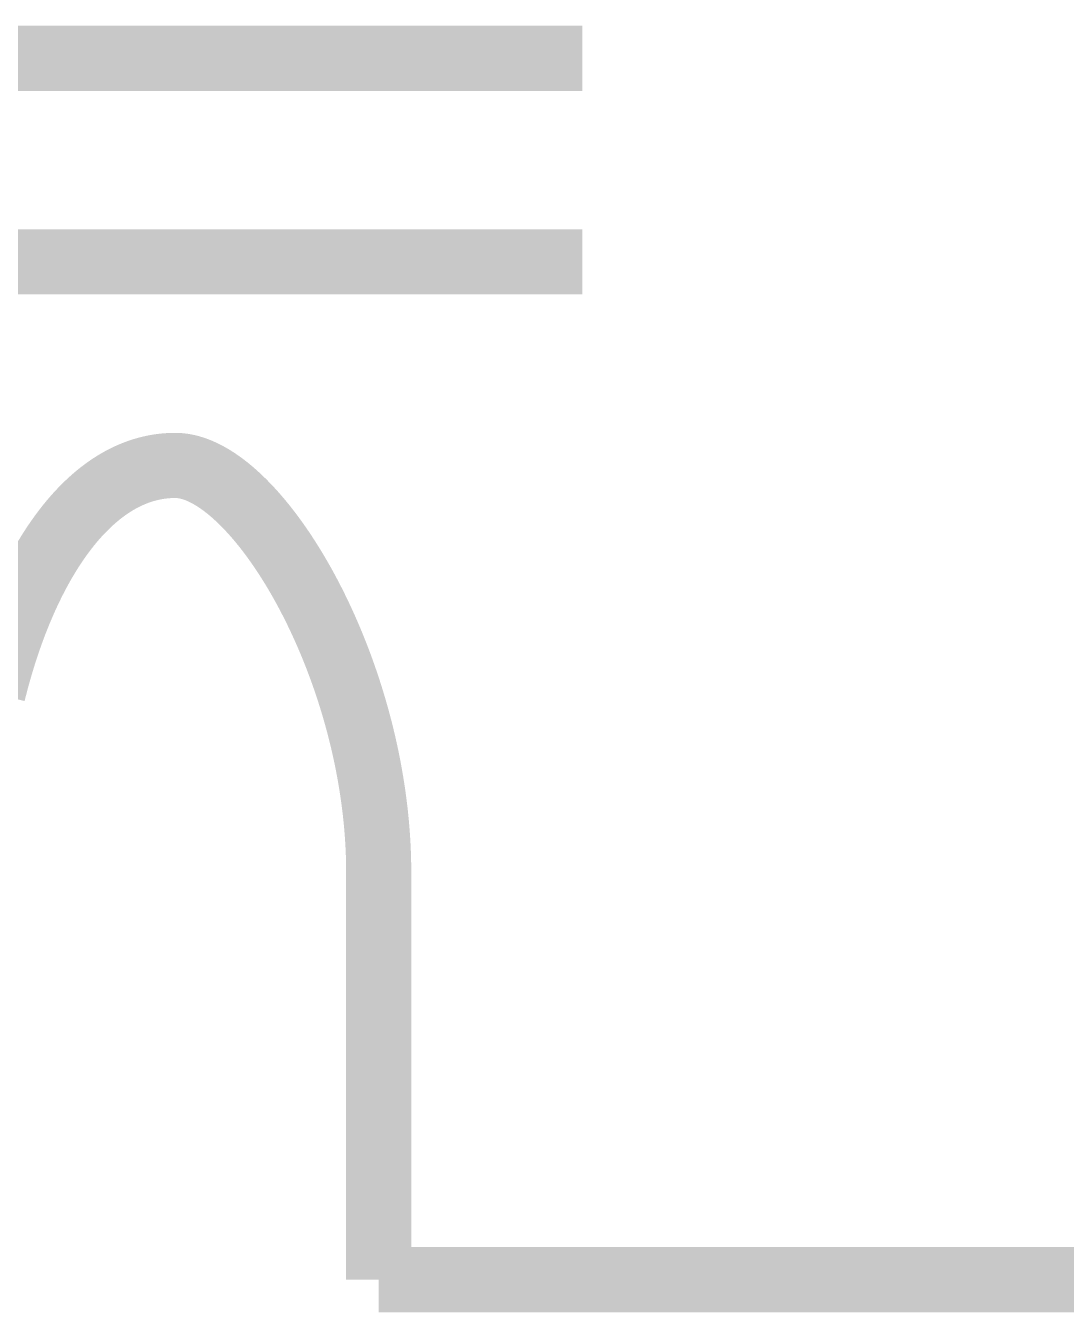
# Model space of a CAD drawing. Header units: inches. Extents: x -3.8 to 6, y -6.8 to 7.5.
# Drawn here: x -0.0867 to 0.1689, y 3.392 to 3.708 of the extents above; entities that cross this region are included whole.
import ezdxf

# ---------------------------------------------------------------- set-up
doc = ezdxf.new("R2010")
doc.units = ezdxf.units.IN
doc.layers.get('0').update_dxf_attribs({"linetype": 'CONTINUOUS'})
doc.layers.add('1', color=1, linetype='CONTINUOUS')

msp = doc.modelspace()

# ---------------------------------------------------------------- linework, layer by layer
at = {"const_width": 0.016}
for points in [[(-0.35, 3.7), (0.05, 3.7)], [(-0.35, 3.65), (0.05, 3.65)], [(-0.05, 3.6), (-0.050176, 3.6), (-0.050351, 3.599998), (-0.050526, 3.599995), (-0.050701, 3.599991), (-0.050876, 3.599986), (-0.05105, 3.59998), (-0.051225, 3.599972), (-0.051399, 3.599963), (-0.051573, 3.599954), (-0.051746, 3.599943), (-0.05192, 3.599931), (-0.052093, 3.599918), (-0.052266, 3.599904), (-0.052439, 3.599889), (-0.052611, 3.599872), (-0.052783, 3.599855), (-0.052955, 3.599837), (-0.053127, 3.599817), (-0.053298, 3.599796), (-0.053469, 3.599774), (-0.053555, 3.599763), (-0.05364, 3.599751), (-0.053726, 3.599739), (-0.053811, 3.599727), (-0.053896, 3.599715), (-0.053981, 3.599702), (-0.054067, 3.599689), (-0.054152, 3.599676), (-0.054322, 3.599648), (-0.054492, 3.59962), (-0.054661, 3.59959), (-0.054831, 3.59956), (-0.054915, 3.599544), (-0.055, 3.599528), (-0.055084, 3.599511), (-0.055169, 3.599495), (-0.055253, 3.599478), (-0.055337, 3.599461), (-0.055421, 3.599444), (-0.055506, 3.599426), (-0.055674, 3.59939), (-0.055841, 3.599353), (-0.056009, 3.599315), (-0.056176, 3.599276), (-0.05626, 3.599256), (-0.056343, 3.599236), (-0.056427, 3.599215), (-0.05651, 3.599194), (-0.056594, 3.599173), (-0.056677, 3.599152), (-0.05676, 3.59913), (-0.056843, 3.599108), (-0.057009, 3.599064), (-0.057176, 3.599018), (-0.057341, 3.598972), (-0.057507, 3.598924), (-0.057589, 3.5989), (-0.057672, 3.598875), (-0.057754, 3.59885), (-0.057837, 3.598826), (-0.057919, 3.5988), (-0.058001, 3.598775), (-0.058083, 3.598749), (-0.058166, 3.598723), (-0.05833, 3.59867), (-0.058494, 3.598616), (-0.058657, 3.598561), (-0.058821, 3.598505), (-0.058902, 3.598477), (-0.058984, 3.598448), (-0.059065, 3.598419), (-0.059147, 3.59839), (-0.059228, 3.598361), (-0.059309, 3.598331), (-0.059391, 3.598301), (-0.059472, 3.598271), (-0.059634, 3.59821), (-0.059796, 3.598148), (-0.059957, 3.598085), (-0.060119, 3.598021), (-0.06028, 3.597955), (-0.060441, 3.597889), (-0.060602, 3.597822), (-0.060762, 3.597754), (-0.060922, 3.597685), (-0.061082, 3.597615), (-0.061241, 3.597543), (-0.061401, 3.597471), (-0.06156, 3.597398), (-0.061719, 3.597324), (-0.061877, 3.597249), (-0.062035, 3.597173), (-0.062193, 3.597096), (-0.062351, 3.597018), (-0.062509, 3.596939), (-0.062666, 3.596859), (-0.062823, 3.596778), (-0.06298, 3.596696), (-0.063136, 3.596613), (-0.063292, 3.596529), (-0.063448, 3.596444), (-0.063604, 3.596358), (-0.063759, 3.596271), (-0.063914, 3.596184), (-0.064069, 3.596094), (-0.064224, 3.596005), (-0.064378, 3.595914), (-0.064532, 3.595823), (-0.064609, 3.595776), (-0.064685, 3.59573), (-0.064762, 3.595684), (-0.064839, 3.595637), (-0.064916, 3.59559), (-0.064992, 3.595542), (-0.065069, 3.595495), (-0.065145, 3.595447), (-0.065298, 3.595351), (-0.06545, 3.595253), (-0.065602, 3.595155), (-0.065754, 3.595056), (-0.065906, 3.594956), (-0.066057, 3.594855), (-0.066208, 3.594753), (-0.066359, 3.594651), (-0.06651, 3.594547), (-0.06666, 3.594442), (-0.06681, 3.594337), (-0.06696, 3.59423), (-0.067035, 3.594176), (-0.067109, 3.594123), (-0.067184, 3.594069), (-0.067258, 3.594015), (-0.067333, 3.59396), (-0.067407, 3.593905), (-0.067481, 3.59385), (-0.067556, 3.593795), (-0.06763, 3.59374), (-0.067704, 3.593684), (-0.067778, 3.593628), (-0.067852, 3.593572), (-0.067926, 3.593516), (-0.068, 3.593459), (-0.068074, 3.593403), (-0.068147, 3.593346), (-0.068294, 3.593231), (-0.068441, 3.593115), (-0.068588, 3.592999), (-0.068735, 3.592882), (-0.068881, 3.592764), (-0.069026, 3.592645), (-0.069172, 3.592525), (-0.069317, 3.592404), (-0.069462, 3.592282), (-0.069607, 3.59216), (-0.069751, 3.592036), (-0.069895, 3.591912), (-0.069967, 3.59185), (-0.070039, 3.591787), (-0.070111, 3.591724), (-0.070183, 3.591661), (-0.070326, 3.591534), (-0.070469, 3.591406), (-0.07054, 3.591342), (-0.070611, 3.591278), (-0.070683, 3.591213), (-0.070754, 3.591148), (-0.070896, 3.591018), (-0.071038, 3.590887), (-0.07118, 3.590755), (-0.071321, 3.590622), (-0.071462, 3.590488), (-0.071602, 3.590353), (-0.071672, 3.590286), (-0.071743, 3.590218), (-0.071813, 3.59015), (-0.071883, 3.590082), (-0.072022, 3.589945), (-0.072162, 3.589807), (-0.072301, 3.589668), (-0.07244, 3.589529), (-0.072579, 3.589388), (-0.072717, 3.589247), (-0.072855, 3.589105), (-0.072993, 3.588962), (-0.07313, 3.588819), (-0.073267, 3.588674), (-0.073404, 3.588529), (-0.073541, 3.588383), (-0.073677, 3.588236), (-0.073813, 3.588088), (-0.073949, 3.587939), (-0.074084, 3.58779), (-0.074219, 3.58764), (-0.074354, 3.587489), (-0.074489, 3.587337), (-0.074623, 3.587185), (-0.074757, 3.587032), (-0.07489, 3.586878), (-0.075024, 3.586722), (-0.075156, 3.586567), (-0.075223, 3.586488), (-0.075289, 3.58641), (-0.075356, 3.586332), (-0.075422, 3.586253), (-0.075554, 3.586095), (-0.075685, 3.585936), (-0.075817, 3.585777), (-0.075948, 3.585617), (-0.076013, 3.585536), (-0.076079, 3.585455), (-0.076144, 3.585374), (-0.076209, 3.585294), (-0.07634, 3.585131), (-0.07647, 3.584967), (-0.076535, 3.584885), (-0.076599, 3.584803), (-0.076664, 3.584721), (-0.076729, 3.584639), (-0.076858, 3.584473), (-0.076987, 3.584306), (-0.077115, 3.584139), (-0.077243, 3.583971), (-0.077371, 3.583803), (-0.077498, 3.583633), (-0.077626, 3.583463), (-0.077752, 3.583292), (-0.077879, 3.583121), (-0.078005, 3.582948), (-0.078131, 3.582775), (-0.078257, 3.582601), (-0.078319, 3.582514), (-0.078382, 3.582427), (-0.078444, 3.582339), (-0.078507, 3.582251), (-0.078632, 3.582075), (-0.078756, 3.581898), (-0.07888, 3.581721), (-0.079004, 3.581543), (-0.079066, 3.581454), (-0.079127, 3.581364), (-0.079189, 3.581275), (-0.07925, 3.581185), (-0.079373, 3.581004), (-0.079496, 3.580823), (-0.079618, 3.580641), (-0.07974, 3.580459), (-0.079861, 3.580276), (-0.079983, 3.580092), (-0.080104, 3.579907), (-0.080224, 3.579722), (-0.080344, 3.579536), (-0.080464, 3.57935), (-0.080584, 3.579163), (-0.080703, 3.578974), (-0.080822, 3.578786), (-0.080941, 3.578596), (-0.081059, 3.578406), (-0.081177, 3.578216), (-0.081295, 3.578024), (-0.081412, 3.577832), (-0.081529, 3.57764), (-0.081646, 3.577446), (-0.081762, 3.577252), (-0.081878, 3.577057), (-0.081994, 3.576862), (-0.082109, 3.576666), (-0.082225, 3.576469), (-0.082339, 3.576272), (-0.082454, 3.576074), (-0.082568, 3.575875), (-0.082682, 3.575676), (-0.082795, 3.575476), (-0.082908, 3.575276), (-0.083021, 3.575074), (-0.083134, 3.574872), (-0.083246, 3.57467), (-0.083358, 3.574466), (-0.083469, 3.574263), (-0.08358, 3.574059), (-0.083691, 3.573853), (-0.083746, 3.573751), (-0.083802, 3.573648), (-0.083857, 3.573545), (-0.083912, 3.573442), (-0.084022, 3.573235), (-0.084131, 3.573027), (-0.08424, 3.572819), (-0.084349, 3.57261), (-0.084457, 3.572401), (-0.084566, 3.572191), (-0.084674, 3.57198), (-0.084781, 3.571769), (-0.084888, 3.571557), (-0.084995, 3.571345), (-0.085102, 3.571132), (-0.085207, 3.570918), (-0.085313, 3.570704), (-0.085419, 3.570489), (-0.085524, 3.570274), (-0.085629, 3.570058), (-0.085733, 3.569841), (-0.085837, 3.569624), (-0.085941, 3.569407), (-0.086044, 3.569188), (-0.086147, 3.568969), (-0.08625, 3.56875), (-0.086352, 3.56853), (-0.086454, 3.56831), (-0.086505, 3.568199), (-0.086556, 3.568088), (-0.086607, 3.567978), (-0.086657, 3.567867), (-0.086708, 3.567755), (-0.086758, 3.567644), (-0.086809, 3.567533), (-0.086859, 3.567421), (-0.086959, 3.567198), (-0.087059, 3.566974), (-0.087159, 3.56675), (-0.087258, 3.566525), (-0.087357, 3.566299), (-0.087456, 3.566073), (-0.087554, 3.565846), (-0.087652, 3.565619), (-0.087749, 3.565391), (-0.087846, 3.565163), (-0.087943, 3.564934), (-0.08804, 3.564704), (-0.088136, 3.564474), (-0.088231, 3.564244), (-0.088327, 3.564013), (-0.088422, 3.563781), (-0.088517, 3.56355), (-0.088611, 3.563317), (-0.088705, 3.563084), (-0.088799, 3.56285), (-0.088892, 3.562616), (-0.088985, 3.562382), (-0.089078, 3.562146), (-0.08917, 3.561911), (-0.089262, 3.561675), (-0.089353, 3.561438), (-0.089399, 3.561319), (-0.089444, 3.561201), (-0.08949, 3.561082), (-0.089535, 3.560963), (-0.089626, 3.560725), (-0.089715, 3.560487), (-0.089805, 3.560247), (-0.089894, 3.560008), (-0.089983, 3.559768), (-0.090072, 3.559527), (-0.09016, 3.559286), (-0.090248, 3.559045), (-0.090336, 3.558802), (-0.090423, 3.55856), (-0.09051, 3.558317), (-0.090596, 3.558074), (-0.090682, 3.55783), (-0.090768, 3.557585), (-0.090854, 3.55734), (-0.090939, 3.557095), (-0.091023, 3.556849), (-0.091107, 3.556603), (-0.091191, 3.556356), (-0.091275, 3.556109), (-0.091358, 3.555861), (-0.091441, 3.555613), (-0.091482, 3.555489), (-0.091523, 3.555365), (-0.091564, 3.555241), (-0.091605, 3.555116), (-0.091687, 3.554867), (-0.091768, 3.554617), (-0.091849, 3.554367), (-0.09193, 3.554116), (-0.09201, 3.553865), (-0.09209, 3.553613), (-0.092169, 3.553361), (-0.092248, 3.553109), (-0.092327, 3.552856), (-0.092406, 3.552603), (-0.092483, 3.552349), (-0.092561, 3.552095), (-0.092638, 3.551841), (-0.092715, 3.551585), (-0.092791, 3.55133), (-0.092868, 3.551075), (-0.092943, 3.550818), (-0.093019, 3.550562), (-0.093094, 3.550305), (-0.093168, 3.550048), (-0.093243, 3.54979), (-0.093316, 3.549531), (-0.09339, 3.549273), (-0.093463, 3.549014), (-0.093535, 3.548755), (-0.093608, 3.548495), (-0.09368, 3.548235), (-0.093751, 3.547974), (-0.093822, 3.547714), (-0.093893, 3.547452), (-0.093964, 3.547191), (-0.094034, 3.546929), (-0.094103, 3.546667), (-0.094172, 3.546404), (-0.094241, 3.54614), (-0.09431, 3.545877), (-0.094378, 3.545613), (-0.094446, 3.545349), (-0.094513, 3.545085), (-0.09458, 3.54482), (-0.094646, 3.544554), (-0.094713, 3.544289), (-0.094778, 3.544023)], [(-0.05, 3.6), (-0.049883, 3.6), (-0.049765, 3.599998), (-0.049648, 3.599995), (-0.04953, 3.599991), (-0.049411, 3.599986), (-0.049293, 3.59998), (-0.049174, 3.599972), (-0.049056, 3.599963), (-0.048936, 3.599954), (-0.048817, 3.599943), (-0.048698, 3.599931), (-0.048578, 3.599918), (-0.048458, 3.599904), (-0.048338, 3.599889), (-0.048217, 3.599872), (-0.048097, 3.599855), (-0.047976, 3.599837), (-0.047855, 3.599817), (-0.047734, 3.599796), (-0.047613, 3.599774), (-0.047491, 3.599751), (-0.04737, 3.599727), (-0.047248, 3.599702), (-0.047126, 3.599676), (-0.047065, 3.599662), (-0.047004, 3.599648), (-0.046942, 3.599634), (-0.046881, 3.59962), (-0.046758, 3.59959), (-0.046635, 3.59956), (-0.046513, 3.599528), (-0.046389, 3.599495), (-0.046266, 3.599461), (-0.046143, 3.599426), (-0.046019, 3.59939), (-0.045895, 3.599353), (-0.045771, 3.599315), (-0.045647, 3.599276), (-0.045522, 3.599236), (-0.045398, 3.599194), (-0.045273, 3.599152), (-0.045148, 3.599108), (-0.045024, 3.599064), (-0.044898, 3.599018), (-0.044773, 3.598972), (-0.044648, 3.598924), (-0.044522, 3.598875), (-0.044396, 3.598826), (-0.04427, 3.598775), (-0.044144, 3.598723), (-0.044018, 3.59867), (-0.043892, 3.598616), (-0.043765, 3.598561), (-0.043639, 3.598505), (-0.043512, 3.598448), (-0.043385, 3.59839), (-0.043258, 3.598331), (-0.043131, 3.598271), (-0.043004, 3.59821), (-0.042876, 3.598148), (-0.042749, 3.598085), (-0.042621, 3.598021), (-0.042493, 3.597955), (-0.042366, 3.597889), (-0.042237, 3.597822), (-0.042109, 3.597754), (-0.041981, 3.597685), (-0.041853, 3.597615), (-0.041724, 3.597543), (-0.041596, 3.597471), (-0.041467, 3.597398), (-0.041339, 3.597324), (-0.041274, 3.597287), (-0.04121, 3.597249), (-0.041145, 3.597211), (-0.041081, 3.597173), (-0.040952, 3.597096), (-0.040822, 3.597018), (-0.040693, 3.596939), (-0.040564, 3.596859), (-0.040434, 3.596778), (-0.040305, 3.596696), (-0.04024, 3.596654), (-0.040175, 3.596613), (-0.04011, 3.596571), (-0.040045, 3.596529), (-0.039915, 3.596444), (-0.039785, 3.596358), (-0.039656, 3.596271), (-0.039526, 3.596184), (-0.039395, 3.596094), (-0.039265, 3.596005), (-0.039135, 3.595914), (-0.039004, 3.595823), (-0.038874, 3.59573), (-0.038743, 3.595637), (-0.038613, 3.595542), (-0.038482, 3.595447), (-0.038352, 3.595351), (-0.038221, 3.595253), (-0.03809, 3.595155), (-0.037959, 3.595056), (-0.037828, 3.594956), (-0.037697, 3.594855), (-0.037566, 3.594753), (-0.037435, 3.594651), (-0.037304, 3.594547), (-0.037172, 3.594442), (-0.037041, 3.594337), (-0.03691, 3.59423), (-0.036779, 3.594123), (-0.036647, 3.594015), (-0.036516, 3.593905), (-0.036384, 3.593795), (-0.036253, 3.593684), (-0.036121, 3.593572), (-0.03599, 3.593459), (-0.035858, 3.593346), (-0.035727, 3.593231), (-0.035595, 3.593115), (-0.035463, 3.592999), (-0.035331, 3.592882), (-0.0352, 3.592764), (-0.035068, 3.592645), (-0.034937, 3.592525), (-0.034805, 3.592404), (-0.034673, 3.592282), (-0.034541, 3.59216), (-0.034409, 3.592036), (-0.034277, 3.591912), (-0.034145, 3.591787), (-0.034014, 3.591661), (-0.033882, 3.591534), (-0.03375, 3.591406), (-0.033618, 3.591278), (-0.033486, 3.591148), (-0.033355, 3.591018), (-0.033223, 3.590887), (-0.033091, 3.590755), (-0.032959, 3.590622), (-0.032827, 3.590488), (-0.032695, 3.590353), (-0.032563, 3.590218), (-0.032432, 3.590082), (-0.0323, 3.589945), (-0.032169, 3.589807), (-0.032037, 3.589668), (-0.031905, 3.589529), (-0.031773, 3.589388), (-0.031642, 3.589247), (-0.03151, 3.589105), (-0.031379, 3.588962), (-0.031247, 3.588819), (-0.031116, 3.588674), (-0.030984, 3.588529), (-0.030853, 3.588383), (-0.030721, 3.588236), (-0.03059, 3.588088), (-0.030459, 3.587939), (-0.030328, 3.58779), (-0.030196, 3.58764), (-0.030065, 3.587489), (-0.029934, 3.587337), (-0.029803, 3.587185), (-0.029672, 3.587032), (-0.029541, 3.586878), (-0.02941, 3.586722), (-0.029279, 3.586567), (-0.029148, 3.58641), (-0.029018, 3.586253), (-0.028887, 3.586095), (-0.028757, 3.585936), (-0.028626, 3.585777), (-0.028496, 3.585617), (-0.028365, 3.585455), (-0.028235, 3.585294), (-0.028105, 3.585131), (-0.027974, 3.584967), (-0.027844, 3.584803), (-0.027715, 3.584639), (-0.027585, 3.584473), (-0.027455, 3.584306), (-0.027325, 3.584139), (-0.027195, 3.583971), (-0.027066, 3.583803), (-0.026936, 3.583633), (-0.026807, 3.583463), (-0.026678, 3.583292), (-0.026548, 3.583121), (-0.026419, 3.582948), (-0.02629, 3.582775), (-0.026161, 3.582601), (-0.026033, 3.582427), (-0.025904, 3.582251), (-0.025776, 3.582075), (-0.025647, 3.581898), (-0.025519, 3.581721), (-0.025391, 3.581543), (-0.025263, 3.581364), (-0.025134, 3.581185), (-0.025007, 3.581004), (-0.024879, 3.580823), (-0.024751, 3.580641), (-0.024624, 3.580459), (-0.024496, 3.580276), (-0.024369, 3.580092), (-0.024242, 3.579907), (-0.024115, 3.579722), (-0.023988, 3.579536), (-0.023861, 3.57935), (-0.023735, 3.579163), (-0.023608, 3.578974), (-0.023482, 3.578786), (-0.023356, 3.578596), (-0.02323, 3.578406), (-0.023104, 3.578216), (-0.022978, 3.578024), (-0.022852, 3.577832), (-0.022727, 3.57764), (-0.022602, 3.577446), (-0.022476, 3.577252), (-0.022352, 3.577057), (-0.022227, 3.576862), (-0.022102, 3.576666), (-0.021978, 3.576469), (-0.021853, 3.576272), (-0.021729, 3.576074), (-0.021605, 3.575875), (-0.021481, 3.575676), (-0.021357, 3.575476), (-0.021234, 3.575276), (-0.021111, 3.575074), (-0.020987, 3.574872), (-0.020865, 3.57467), (-0.020742, 3.574466), (-0.020619, 3.574263), (-0.020496, 3.574059), (-0.020374, 3.573853), (-0.020252, 3.573648), (-0.02013, 3.573442), (-0.020009, 3.573235), (-0.019887, 3.573027), (-0.019766, 3.572819), (-0.019645, 3.57261), (-0.019524, 3.572401), (-0.019403, 3.572191), (-0.019283, 3.57198), (-0.019162, 3.571769), (-0.019042, 3.571557), (-0.018922, 3.571345), (-0.018802, 3.571132), (-0.018683, 3.570918), (-0.018564, 3.570704), (-0.018444, 3.570489), (-0.018326, 3.570274), (-0.018207, 3.570058), (-0.018089, 3.569841), (-0.01797, 3.569624), (-0.017852, 3.569407), (-0.017735, 3.569188), (-0.017617, 3.568969), (-0.0175, 3.56875), (-0.017383, 3.56853), (-0.017266, 3.56831), (-0.01715, 3.568088), (-0.017033, 3.567867), (-0.016917, 3.567644), (-0.016801, 3.567421), (-0.016685, 3.567198), (-0.01657, 3.566974), (-0.016455, 3.56675), (-0.01634, 3.566525), (-0.016225, 3.566299), (-0.016111, 3.566073), (-0.015996, 3.565846), (-0.015883, 3.565619), (-0.015769, 3.565391), (-0.015656, 3.565163), (-0.015543, 3.564934), (-0.01543, 3.564704), (-0.015317, 3.564474), (-0.015204, 3.564244), (-0.015092, 3.564013), (-0.01498, 3.563781), (-0.014869, 3.56355), (-0.014757, 3.563317), (-0.014646, 3.563084), (-0.014536, 3.56285), (-0.014425, 3.562616), (-0.014315, 3.562382), (-0.014205, 3.562146), (-0.014095, 3.561911), (-0.013986, 3.561675), (-0.013877, 3.561438), (-0.013768, 3.561201), (-0.013659, 3.560963), (-0.013551, 3.560725), (-0.013443, 3.560487), (-0.013336, 3.560247), (-0.013228, 3.560008), (-0.013121, 3.559768), (-0.013015, 3.559527), (-0.012908, 3.559286), (-0.012802, 3.559045), (-0.012696, 3.558802), (-0.012591, 3.55856), (-0.012485, 3.558317), (-0.012381, 3.558074), (-0.012276, 3.55783), (-0.012172, 3.557585), (-0.012068, 3.55734), (-0.011964, 3.557095), (-0.011861, 3.556849), (-0.011757, 3.556603), (-0.011655, 3.556356), (-0.011552, 3.556109), (-0.01145, 3.555861), (-0.011349, 3.555613), (-0.011247, 3.555365), (-0.011146, 3.555116), (-0.011046, 3.554867), (-0.010945, 3.554617), (-0.010895, 3.554492), (-0.010845, 3.554367), (-0.010745, 3.554116), (-0.010646, 3.553865), (-0.010547, 3.553613), (-0.010448, 3.553361), (-0.01035, 3.553109), (-0.010252, 3.552856), (-0.010154, 3.552603), (-0.010057, 3.552349), (-0.00996, 3.552095), (-0.009911, 3.551968), (-0.009863, 3.551841), (-0.009767, 3.551585), (-0.009671, 3.55133), (-0.009576, 3.551075), (-0.00948, 3.550818), (-0.009385, 3.550562), (-0.009291, 3.550305), (-0.009197, 3.550048), (-0.009103, 3.54979), (-0.00901, 3.549531), (-0.008917, 3.549273), (-0.008824, 3.549014), (-0.008778, 3.548885), (-0.008732, 3.548755), (-0.008686, 3.548625), (-0.00864, 3.548495), (-0.008549, 3.548235), (-0.008458, 3.547974), (-0.008367, 3.547714), (-0.008277, 3.547452), (-0.008187, 3.547191), (-0.008097, 3.546929), (-0.008008, 3.546667), (-0.00792, 3.546404), (-0.007831, 3.54614), (-0.007743, 3.545877), (-0.007656, 3.545613), (-0.007569, 3.545349), (-0.007482, 3.545085), (-0.007395, 3.54482), (-0.007309, 3.544554), (-0.007224, 3.544289), (-0.007139, 3.544023), (-0.007054, 3.543757), (-0.006969, 3.54349), (-0.006885, 3.543223), (-0.006802, 3.542955), (-0.006719, 3.542688), (-0.006636, 3.54242), (-0.006554, 3.542152), (-0.006472, 3.541883), (-0.006391, 3.541614), (-0.00631, 3.541345), (-0.006229, 3.541075), (-0.006189, 3.54094), (-0.006149, 3.540805), (-0.006069, 3.540535), (-0.00599, 3.540264), (-0.005911, 3.539993), (-0.005833, 3.539722), (-0.005755, 3.539451), (-0.005678, 3.539179), (-0.0056, 3.538907), (-0.005524, 3.538634), (-0.005448, 3.538361), (-0.005372, 3.538089), (-0.005296, 3.537815), (-0.005222, 3.537541), (-0.005147, 3.537267), (-0.005074, 3.536993), (-0.005, 3.536719), (-0.004963, 3.536582), (-0.004927, 3.536444), (-0.004854, 3.536169), (-0.004782, 3.535893), (-0.004711, 3.535618), (-0.004639, 3.535342), (-0.004569, 3.535066), (-0.004498, 3.534789), (-0.004429, 3.534513), (-0.004359, 3.534235), (-0.004291, 3.533958), (-0.004222, 3.533681), (-0.004154, 3.533403), (-0.004087, 3.533125), (-0.00402, 3.532846), (-0.003954, 3.532568), (-0.003888, 3.532289), (-0.003822, 3.53201), (-0.003757, 3.531731), (-0.003693, 3.531451), (-0.003629, 3.531171), (-0.003597, 3.531032), (-0.003566, 3.530891), (-0.003502, 3.530611), (-0.00344, 3.53033), (-0.003378, 3.53005), (-0.003317, 3.529769), (-0.003256, 3.529487), (-0.003195, 3.529206), (-0.003135, 3.528924), (-0.003076, 3.528642), (-0.003017, 3.52836), (-0.002958, 3.528078), (-0.0029, 3.527795), (-0.002843, 3.527513), (-0.002786, 3.52723), (-0.00273, 3.526947), (-0.002674, 3.526663), (-0.002619, 3.52638), (-0.002564, 3.526096), (-0.002537, 3.525954), (-0.002509, 3.525811), (-0.002456, 3.525527), (-0.002402, 3.525243), (-0.00235, 3.524958), (-0.002297, 3.524674), (-0.002246, 3.524389), (-0.002194, 3.524104), (-0.002144, 3.523818), (-0.002094, 3.523533), (-0.002044, 3.523247), (-0.001996, 3.522961), (-0.001947, 3.522675), (-0.001899, 3.522389), (-0.001852, 3.522102), (-0.001805, 3.521815), (-0.001759, 3.521529), (-0.001713, 3.521242), (-0.001669, 3.520955), (-0.001624, 3.520667), (-0.00158, 3.52038), (-0.001537, 3.520092), (-0.001494, 3.519805), (-0.001472, 3.519661), (-0.001452, 3.519517), (-0.001431, 3.519373), (-0.00141, 3.519229), (-0.001369, 3.51894), (-0.001328, 3.518652), (-0.001288, 3.518364), (-0.001248, 3.518075), (-0.001209, 3.517787), (-0.001171, 3.517498), (-0.001133, 3.517209), (-0.001096, 3.51692), (-0.00106, 3.51663), (-0.001024, 3.516341), (-0.000989, 3.516051), (-0.000954, 3.515762), (-0.00092, 3.515472), (-0.000886, 3.515182), (-0.000853, 3.514892), (-0.000821, 3.514602), (-0.000789, 3.514312), (-0.000758, 3.514021), (-0.000727, 3.513731), (-0.000697, 3.51344), (-0.000668, 3.513149), (-0.000639, 3.512859), (-0.000611, 3.512568), (-0.000583, 3.512277), (-0.000557, 3.511986), (-0.00053, 3.511695), (-0.000517, 3.511549), (-0.000505, 3.511404), (-0.000492, 3.511258), (-0.00048, 3.511112), (-0.000467, 3.510967), (-0.000455, 3.510821), (-0.000443, 3.510675), (-0.000431, 3.51053), (-0.000408, 3.510238), (-0.000385, 3.509946), (-0.000363, 3.509655), (-0.000342, 3.509363), (-0.000321, 3.509071), (-0.000301, 3.508779), (-0.000281, 3.508487), (-0.000263, 3.508195), (-0.000244, 3.507903), (-0.000227, 3.507611), (-0.00021, 3.507318), (-0.000194, 3.507026), (-0.000178, 3.506734), (-0.000163, 3.506441), (-0.000156, 3.506295), (-0.000149, 3.506149), (-0.000142, 3.506003), (-0.000135, 3.505856), (-0.000128, 3.50571), (-0.000122, 3.505564), (-0.000116, 3.505418), (-0.000109, 3.505271), (-0.000098, 3.504979), (-0.000087, 3.504686), (-0.000081, 3.50454), (-0.000076, 3.504393), (-0.000071, 3.504247), (-0.000067, 3.5041), (-0.000062, 3.503954), (-0.000057, 3.503808), (-0.000053, 3.503661), (-0.000049, 3.503515), (-0.000041, 3.503222), (-0.000034, 3.502929), (-0.000028, 3.502637), (-0.000022, 3.502344), (-0.000017, 3.502051), (-0.000012, 3.501758), (-0.00001, 3.501611), (-0.000009, 3.501465), (-0.000007, 3.501318), (-0.000006, 3.501172), (-0.000003, 3.500879), (-0.000001, 3.500586), (0, 3.500293), (0, 3.5)], [(0, 3.4), (0, 3.5)]]:
    msp.add_lwpolyline(points, dxfattribs=at)
at = {"layer": '1', "const_width": 0.016}
msp.add_lwpolyline([(0, 3.4), (0.2, 3.4)], dxfattribs=at)

doc.saveas('drawing.dxf')
